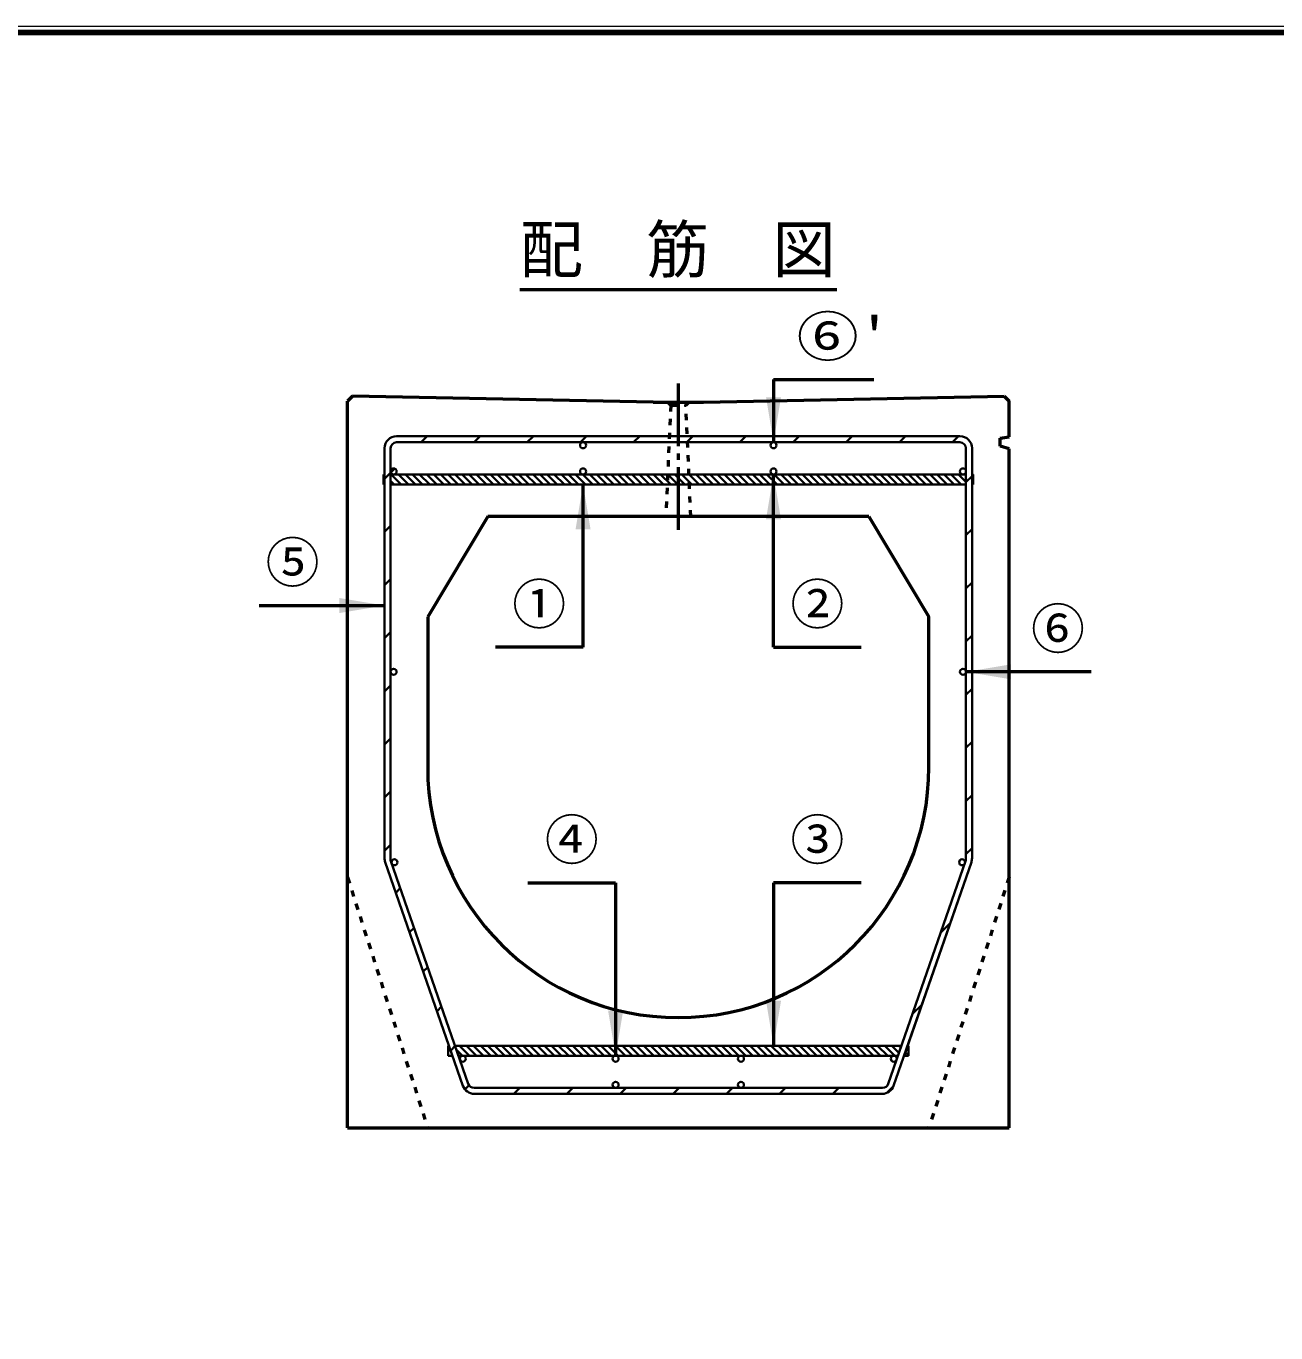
# Model space of a CAD drawing. Units: millimetres, scale not verified. Extents: x 100 to 4105, y 100 to 2870.
# Drawn here: x 1097 to 2095, y 1827 to 2870 of the extents above; entities that cross this region are included whole.
import ezdxf
from ezdxf.enums import TextEntityAlignment as Align

# ---------------------------------------------------------------- set-up
doc = ezdxf.new("R2010")
doc.units = ezdxf.units.MM
doc.header["$LTSCALE"] = 5
doc.linetypes.add('USER1', pattern=[2.2, 1, -1.2])
doc.linetypes.add('USER2', pattern=[13.4, 10, -1.2, 1, -1.2])
doc.layers.add('V-nasSTD', color=7, linetype='Continuous', lineweight=50)
doc.styles.add('ＭＳ ゴシック', font='')
doc.styles.get('ＭＳ ゴシック').set_extended_font_data('MS Gothic')

msp = doc.modelspace()

# ---------------------------------------------------------------- hatches: boundary and pattern name
at = {"layer": 'V-nasSTD'}
for points in [[(1699.746, 2573.867), (1693.746, 2537.867), (1687.746, 2573.867)], [(1535.746, 2468.267), (1541.746, 2504.267), (1547.746, 2468.267)], [(1699.746, 2476.267), (1693.746, 2512.267), (1687.746, 2476.267)], [(1347.346, 2401.586), (1383.346, 2407.586), (1347.346, 2413.586)], [(1883.346, 2348.667), (1847.346, 2354.667), (1883.346, 2360.667)], [(1699.746, 2092.267), (1693.746, 2056.267), (1687.746, 2092.267)], [(1561.746, 2084.267), (1567.746, 2048.267), (1573.746, 2084.267)]]:
    msp.add_hatch(color=256, dxfattribs=at).paths.add_polyline_path(points)

# ---------------------------------------------------------------- linework, layer by layer
at = {"layer": 'V-nasSTD', "lineweight": 100}
msp.add_line((4100, 2865), (105, 2865), dxfattribs=at)
at = {"layer": 'V-nasSTD'}
for p, q in [((1491.343, 2659.886), (1744.149, 2659.886)), ((1693.746, 2587.867), (1773.746, 2587.867)), ((1693.746, 2587.867), (1693.746, 2537.867)), ((1357.787, 2574.686), (1353.746, 2570.686)), ((1353.746, 1990.686), (1353.746, 2570.686)), ((1597.746, 2569.886), (1357.746, 2574.686)), ((1597.746, 2569.886), (1637.746, 2569.886)), ((1637.746, 2569.886), (1877.746, 2574.686)), ((1877.746, 2574.686), (1881.746, 2570.686)), ((1881.746, 2542.286), (1881.746, 2570.686)), ((1874.546, 2541.086), (1881.746, 2542.286)), ((1874.546, 2534.686), (1874.546, 2541.086)), ((1881.746, 2532.686), (1874.546, 2534.686)), ((1881.746, 1990.686), (1881.746, 2532.686)), ((1541.746, 2374.267), (1541.746, 2504.267)), ((1693.746, 2374.267), (1693.746, 2512.267)), ((1465.746, 2478.686), (1417.746, 2398.686)), ((1769.746, 2478.686), (1465.746, 2478.686)), ((1769.746, 2478.686), (1817.746, 2398.686)), ((1283.346, 2407.586), (1383.346, 2407.586)), ((1417.746, 2398.686), (1417.746, 2278.686)), ((1817.746, 2278.686), (1817.746, 2398.686)), ((1541.746, 2374.267), (1471.746, 2374.267)), ((1693.746, 2374.267), (1763.746, 2374.267)), ((1947.346, 2354.667), (1847.346, 2354.667)), ((1497.746, 2186.267), (1567.746, 2186.267)), ((1567.746, 2186.267), (1567.746, 2048.267)), ((1693.746, 2186.267), (1693.746, 2056.267)), ((1763.746, 2186.267), (1693.746, 2186.267)), ((1353.746, 1990.686), (1881.746, 1990.686))]:
    msp.add_line(p, q, dxfattribs=at)
at = {"layer": 'V-nasSTD', "linetype": 'USER2'}
msp.add_line((1617.746, 2584.886), (1617.746, 2463.686), dxfattribs=at)
at = {"layer": 'V-nasSTD', "linetype": 'USER1'}
for p, q in [((1611.746, 2567.486), (1607.746, 2478.686)), ((1611.746, 2567.486), (1609.346, 2569.886)), ((1611.746, 2567.486), (1623.746, 2567.486)), ((1623.746, 2567.486), (1626.146, 2569.886)), ((1627.746, 2478.686), (1623.746, 2567.486)), ((1353.746, 2190.686), (1417.746, 1990.686)), ((1881.746, 2190.686), (1817.746, 1990.686))]:
    msp.add_line(p, q, dxfattribs=at)
at = {"layer": 'V-nasSTD', "lineweight": 35}
for p, q in [((1392.946, 2542.667), (1842.546, 2542.667)), ((1842.546, 2537.867), (1392.946, 2537.867)), ((1392.946, 2537.867), (1842.546, 2537.867)), ((1417.225, 2542.667), (1412.425, 2537.867)), ((1459.651, 2542.667), (1454.851, 2537.867)), ((1502.078, 2542.667), (1497.278, 2537.867)), ((1544.504, 2542.667), (1539.704, 2537.867)), ((1586.93, 2542.667), (1582.13, 2537.867)), ((1629.357, 2542.667), (1624.557, 2537.867)), ((1671.783, 2542.667), (1666.983, 2537.867)), ((1714.21, 2542.667), (1709.41, 2537.867)), ((1756.636, 2542.667), (1751.836, 2537.867)), ((1799.062, 2542.667), (1794.262, 2537.867)), ((1841.489, 2542.667), (1836.689, 2537.867)), ((1383.346, 2533.067), (1383.346, 2205.889)), ((1388.146, 2533.067), (1388.146, 2205.078)), ((1388.146, 2205.078), (1388.146, 2533.067)), ((1847.346, 2205.078), (1847.346, 2533.067)), ((1847.346, 2533.067), (1847.346, 2205.078)), ((1852.146, 2205.889), (1852.146, 2533.067)), ((1388.146, 2513.588), (1383.346, 2508.788)), ((1391.449, 2516.891), (1388.322, 2513.765)), ((1382.546, 2512.267), (1382.546, 2504.267)), ((1383.346, 2512.267), (1382.546, 2512.267)), ((1383.346, 2512.267), (1382.546, 2512.267)), ((1382.546, 2512.267), (1382.546, 2504.267)), ((1382.546, 2507.128), (1383.346, 2506.328)), ((1382.546, 2504.267), (1383.346, 2504.267)), ((1382.546, 2504.267), (1383.346, 2504.267)), ((1383.064, 2512.267), (1383.346, 2511.985)), ((1847.346, 2512.267), (1388.146, 2512.267)), ((1388.146, 2512.267), (1390.546, 2512.267)), ((1388.146, 2507.185), (1391.064, 2504.267)), ((1847.346, 2504.267), (1388.146, 2504.267)), ((1608.898, 2504.267), (1388.146, 2504.267)), ((1388.721, 2512.267), (1396.721, 2504.267)), ((1390.546, 2512.267), (1541.746, 2512.267)), ((1394.378, 2512.267), (1402.378, 2504.267)), ((1400.034, 2512.267), (1408.034, 2504.267)), ((1405.691, 2512.267), (1413.691, 2504.267)), ((1411.348, 2512.267), (1419.348, 2504.267)), ((1417.005, 2512.267), (1425.005, 2504.267)), ((1422.662, 2512.267), (1430.662, 2504.267)), ((1428.319, 2512.267), (1436.319, 2504.267)), ((1433.976, 2512.267), (1441.976, 2504.267)), ((1439.632, 2512.267), (1447.632, 2504.267)), ((1445.289, 2512.267), (1453.289, 2504.267)), ((1450.946, 2512.267), (1458.946, 2504.267)), ((1456.603, 2512.267), (1464.603, 2504.267)), ((1462.26, 2512.267), (1470.26, 2504.267)), ((1467.917, 2512.267), (1475.917, 2504.267)), ((1473.574, 2512.267), (1481.574, 2504.267)), ((1479.23, 2512.267), (1487.23, 2504.267)), ((1484.887, 2512.267), (1492.887, 2504.267)), ((1490.544, 2512.267), (1498.544, 2504.267)), ((1496.201, 2512.267), (1504.201, 2504.267)), ((1501.858, 2512.267), (1509.858, 2504.267)), ((1507.515, 2512.267), (1515.515, 2504.267)), ((1513.172, 2512.267), (1521.172, 2504.267)), ((1518.828, 2512.267), (1526.828, 2504.267)), ((1524.485, 2512.267), (1532.485, 2504.267)), ((1530.142, 2512.267), (1538.142, 2504.267)), ((1535.799, 2512.267), (1543.799, 2504.267)), ((1541.456, 2512.267), (1549.456, 2504.267)), ((1541.746, 2512.267), (1609.259, 2512.267)), ((1547.113, 2512.267), (1555.113, 2504.267)), ((1552.77, 2512.267), (1560.77, 2504.267)), ((1558.426, 2512.267), (1566.426, 2504.267)), ((1564.083, 2512.267), (1572.083, 2504.267)), ((1569.74, 2512.267), (1577.74, 2504.267)), ((1575.397, 2512.267), (1583.397, 2504.267)), ((1581.054, 2512.267), (1589.054, 2504.267)), ((1586.711, 2512.267), (1594.711, 2504.267)), ((1592.368, 2512.267), (1600.368, 2504.267)), ((1598.024, 2512.267), (1606.024, 2504.267)), ((1603.681, 2512.267), (1611.681, 2504.267)), ((1617.746, 2504.267), (1608.898, 2504.267)), ((1609.259, 2512.267), (1617.746, 2512.267)), ((1609.338, 2512.267), (1617.338, 2504.267)), ((1614.995, 2512.267), (1622.995, 2504.267)), ((1617.746, 2512.267), (1626.233, 2512.267)), ((1626.594, 2504.267), (1617.746, 2504.267)), ((1620.652, 2512.267), (1628.652, 2504.267)), ((1626.233, 2512.267), (1693.746, 2512.267)), ((1626.309, 2512.267), (1634.309, 2504.267)), ((1847.346, 2504.267), (1626.594, 2504.267)), ((1631.966, 2512.267), (1639.966, 2504.267)), ((1637.622, 2512.267), (1645.622, 2504.267)), ((1643.279, 2512.267), (1651.279, 2504.267)), ((1648.936, 2512.267), (1656.936, 2504.267)), ((1654.593, 2512.267), (1662.593, 2504.267)), ((1660.25, 2512.267), (1668.25, 2504.267)), ((1665.907, 2512.267), (1673.907, 2504.267)), ((1671.564, 2512.267), (1679.564, 2504.267)), ((1677.22, 2512.267), (1685.22, 2504.267)), ((1682.877, 2512.267), (1690.877, 2504.267)), ((1688.534, 2512.267), (1696.534, 2504.267)), ((1693.746, 2512.267), (1844.946, 2512.267)), ((1694.191, 2512.267), (1702.191, 2504.267)), ((1699.848, 2512.267), (1707.848, 2504.267)), ((1705.505, 2512.267), (1713.505, 2504.267)), ((1711.161, 2512.267), (1719.161, 2504.267)), ((1716.818, 2512.267), (1724.818, 2504.267)), ((1722.475, 2512.267), (1730.475, 2504.267)), ((1728.132, 2512.267), (1736.132, 2504.267)), ((1733.789, 2512.267), (1741.789, 2504.267)), ((1739.446, 2512.267), (1747.446, 2504.267)), ((1745.103, 2512.267), (1753.103, 2504.267)), ((1750.759, 2512.267), (1758.759, 2504.267)), ((1756.416, 2512.267), (1764.416, 2504.267)), ((1762.073, 2512.267), (1770.073, 2504.267)), ((1767.73, 2512.267), (1775.73, 2504.267)), ((1773.387, 2512.267), (1781.387, 2504.267)), ((1779.044, 2512.267), (1787.044, 2504.267)), ((1784.701, 2512.267), (1792.701, 2504.267)), ((1790.357, 2512.267), (1798.357, 2504.267)), ((1796.014, 2512.267), (1804.014, 2504.267)), ((1801.671, 2512.267), (1809.671, 2504.267)), ((1807.328, 2512.267), (1815.328, 2504.267)), ((1812.985, 2512.267), (1820.985, 2504.267)), ((1818.642, 2512.267), (1826.642, 2504.267)), ((1824.299, 2512.267), (1832.299, 2504.267)), ((1829.955, 2512.267), (1837.955, 2504.267)), ((1835.612, 2512.267), (1843.612, 2504.267)), ((1841.269, 2512.267), (1847.346, 2506.191)), ((1844.946, 2512.267), (1847.346, 2512.267)), ((1846.926, 2512.267), (1847.346, 2511.847)), ((1852.146, 2510.898), (1847.346, 2506.098)), ((1852.146, 2512.267), (1852.946, 2512.267)), ((1852.946, 2512.267), (1852.146, 2512.267)), ((1852.146, 2507.047), (1852.946, 2506.247)), ((1852.146, 2504.267), (1852.946, 2504.267)), ((1852.146, 2504.267), (1852.946, 2504.267)), ((1852.583, 2512.267), (1852.946, 2511.904)), ((1852.946, 2512.267), (1852.946, 2504.267)), ((1852.946, 2504.267), (1852.946, 2512.267)), ((1388.146, 2471.162), (1383.346, 2466.362)), ((1847.346, 2463.671), (1852.146, 2468.471)), ((1388.146, 2428.736), (1383.346, 2423.936)), ((1847.346, 2421.245), (1852.146, 2426.045)), ((1388.146, 2386.309), (1383.346, 2381.509)), ((1847.346, 2378.819), (1852.146, 2383.619)), ((1388.146, 2343.883), (1383.346, 2339.083)), ((1847.346, 2336.392), (1852.146, 2341.192)), ((1388.146, 2301.456), (1383.346, 2296.656)), ((1847.346, 2293.966), (1852.146, 2298.766)), ((1388.146, 2259.03), (1383.346, 2254.23)), ((1847.346, 2251.539), (1852.146, 2256.339)), ((1388.146, 2216.604), (1383.346, 2211.804)), ((1847.346, 2209.113), (1852.146, 2213.913)), ((1445.939, 2024.313), (1383.879, 2202.735)), ((1388.412, 2203.501), (1450.19, 2025.89)), ((1450.19, 2025.89), (1388.412, 2203.501)), ((1847.079, 2203.501), (1785.302, 2025.89)), ((1847.079, 2203.501), (1785.302, 2025.89)), ((1789.553, 2024.313), (1851.613, 2202.735)), ((1797.885, 2048.267), (1851.613, 2202.735)), ((1851.613, 2202.735), (1800.668, 2056.267)), ((1842.85, 2204.617), (1842.3, 2204.067)), ((1395.911, 2181.942), (1392.35, 2178.381)), ((1406.86, 2150.465), (1403.299, 2146.903)), ((1827.303, 2146.644), (1834.663, 2154.004)), ((1417.809, 2118.987), (1414.247, 2115.426)), ((1428.757, 2087.509), (1425.196, 2083.948)), ((1804.675, 2081.59), (1812.035, 2088.95)), ((1434.024, 2056.267), (1434.824, 2056.267)), ((1434.024, 2056.267), (1434.024, 2048.267)), ((1434.824, 2056.267), (1434.024, 2056.267)), ((1434.024, 2056.267), (1434.024, 2048.267)), ((1436.145, 2052.47), (1439.706, 2056.032)), ((1439.624, 2056.267), (1795.868, 2056.267)), ((1795.868, 2056.267), (1439.624, 2056.267)), ((1443.084, 2056.267), (1451.084, 2048.267)), ((1448.741, 2056.267), (1456.741, 2048.267)), ((1454.398, 2056.267), (1462.398, 2048.267)), ((1460.055, 2056.267), (1468.055, 2048.267)), ((1465.712, 2056.267), (1473.712, 2048.267)), ((1471.368, 2056.267), (1479.368, 2048.267)), ((1477.025, 2056.267), (1485.025, 2048.267)), ((1482.682, 2056.267), (1490.682, 2048.267)), ((1488.339, 2056.267), (1496.339, 2048.267)), ((1493.996, 2056.267), (1501.996, 2048.267)), ((1499.653, 2056.267), (1507.653, 2048.267)), ((1505.31, 2056.267), (1513.31, 2048.267)), ((1510.966, 2056.267), (1518.966, 2048.267)), ((1516.623, 2056.267), (1524.623, 2048.267)), ((1522.28, 2056.267), (1530.28, 2048.267)), ((1527.937, 2056.267), (1535.937, 2048.267)), ((1533.594, 2056.267), (1541.594, 2048.267)), ((1539.251, 2056.267), (1547.251, 2048.267)), ((1544.908, 2056.267), (1552.908, 2048.267)), ((1550.564, 2056.267), (1558.564, 2048.267)), ((1556.221, 2056.267), (1564.221, 2048.267)), ((1561.878, 2056.267), (1569.878, 2048.267)), ((1567.535, 2056.267), (1575.535, 2048.267)), ((1573.192, 2056.267), (1581.192, 2048.267)), ((1578.849, 2056.267), (1586.849, 2048.267)), ((1584.505, 2056.267), (1592.505, 2048.267)), ((1590.162, 2056.267), (1598.162, 2048.267)), ((1595.819, 2056.267), (1603.819, 2048.267)), ((1601.476, 2056.267), (1609.476, 2048.267)), ((1607.133, 2056.267), (1615.133, 2048.267)), ((1612.79, 2056.267), (1620.79, 2048.267)), ((1618.447, 2056.267), (1626.447, 2048.267)), ((1624.103, 2056.267), (1632.103, 2048.267)), ((1629.76, 2056.267), (1637.76, 2048.267)), ((1635.417, 2056.267), (1643.417, 2048.267)), ((1641.074, 2056.267), (1649.074, 2048.267)), ((1646.731, 2056.267), (1654.731, 2048.267)), ((1652.388, 2056.267), (1660.388, 2048.267)), ((1658.045, 2056.267), (1666.045, 2048.267)), ((1663.701, 2056.267), (1671.701, 2048.267)), ((1669.358, 2056.267), (1677.358, 2048.267)), ((1675.015, 2056.267), (1683.015, 2048.267)), ((1680.672, 2056.267), (1688.672, 2048.267)), ((1686.329, 2056.267), (1694.329, 2048.267)), ((1691.986, 2056.267), (1699.986, 2048.267)), ((1697.643, 2056.267), (1705.643, 2048.267)), ((1703.299, 2056.267), (1711.299, 2048.267)), ((1708.956, 2056.267), (1716.956, 2048.267)), ((1714.613, 2056.267), (1722.613, 2048.267)), ((1720.27, 2056.267), (1728.27, 2048.267)), ((1725.927, 2056.267), (1733.927, 2048.267)), ((1731.584, 2056.267), (1739.584, 2048.267)), ((1737.241, 2056.267), (1745.241, 2048.267)), ((1742.897, 2056.267), (1750.897, 2048.267)), ((1748.554, 2056.267), (1756.554, 2048.267)), ((1754.211, 2056.267), (1762.211, 2048.267)), ((1759.868, 2056.267), (1767.868, 2048.267)), ((1765.525, 2056.267), (1773.525, 2048.267)), ((1771.182, 2056.267), (1779.182, 2048.267)), ((1776.839, 2056.267), (1784.839, 2048.267)), ((1782.495, 2056.267), (1790.495, 2048.267)), ((1788.152, 2056.267), (1793.877, 2050.543)), ((1793.809, 2056.267), (1795.336, 2054.74)), ((1800.358, 2055.376), (1801.468, 2054.266)), ((1800.668, 2056.267), (1801.468, 2056.267)), ((1800.668, 2056.267), (1801.468, 2056.267)), ((1801.468, 2056.267), (1801.468, 2048.267)), ((1801.468, 2056.267), (1801.468, 2048.267)), ((1434.024, 2054.014), (1436.453, 2051.585)), ((1434.024, 2048.357), (1434.114, 2048.267)), ((1434.024, 2048.267), (1437.607, 2048.267)), ((1434.024, 2048.267), (1437.607, 2048.267)), ((1440.796, 2052.899), (1445.427, 2048.267)), ((1442.407, 2048.267), (1793.085, 2048.267)), ((1442.407, 2048.267), (1445.782, 2048.267)), ((1445.782, 2048.267), (1567.746, 2048.267)), ((1567.746, 2048.267), (1667.746, 2048.267)), ((1667.746, 2048.267), (1789.709, 2048.267)), ((1789.709, 2048.267), (1793.085, 2048.267)), ((1801.468, 2048.267), (1797.885, 2048.267)), ((1801.468, 2048.267), (1797.885, 2048.267)), ((1798.898, 2051.179), (1801.468, 2048.609)), ((1447.537, 2021.436), (1450.801, 2024.7)), ((1784.076, 2018.564), (1789.39, 2023.878)), ((1454.724, 2022.667), (1780.768, 2022.667)), ((1780.768, 2022.667), (1454.724, 2022.667)), ((1455.006, 2017.867), (1780.486, 2017.867)), ((1486.395, 2017.867), (1491.195, 2022.667)), ((1528.821, 2017.867), (1533.621, 2022.667)), ((1571.247, 2017.867), (1576.047, 2022.667)), ((1613.674, 2017.867), (1618.474, 2022.667)), ((1656.1, 2017.867), (1660.9, 2022.667)), ((1698.527, 2017.867), (1703.327, 2022.667)), ((1740.953, 2017.867), (1745.753, 2022.667))]:
    msp.add_line(p, q, dxfattribs=at)
at = {"layer": 'V-nasSTD', "lineweight": 13}
msp.add_lwpolyline([(100, 100), (100, 2870), (4105, 2870), (4105, 100)], close=True, dxfattribs=at)
at = {"layer": 'V-nasSTD', "lineweight": 35}
for centre in [(1541.746, 2535.467), (1693.746, 2535.467), (1390.546, 2514.667), (1541.746, 2514.667), (1693.746, 2514.667), (1844.946, 2514.667), (1390.546, 2354.667), (1844.946, 2354.667), (1391.243, 2202.667), (1844.249, 2202.667), (1445.782, 2045.867), (1567.746, 2045.867), (1667.746, 2045.867), (1789.709, 2045.867), (1567.746, 2025.067), (1667.746, 2025.067)]:
    msp.add_circle(centre, 2.4, dxfattribs=at)
for centre, radius, start, end in [((1392.946, 2533.067), 9.6, 90, 180), ((1392.946, 2533.067), 4.8, 90, 180), ((1392.946, 2533.067), 4.8, 90, 180), ((1842.546, 2533.067), 9.6, 0, 90), ((1842.546, 2533.067), 4.8, 0, 90), ((1842.546, 2533.067), 4.8, 0, 90), ((1392.946, 2205.889), 9.6, 180, 199.17901), ((1392.946, 2205.078), 4.8, 180, 199.17901), ((1392.946, 2205.078), 4.8, 180, 199.17902), ((1842.546, 2205.078), 4.8, 340.82099, 0), ((1842.546, 2205.078), 4.8, 340.82099, 0), ((1842.546, 2205.889), 9.6, 340.82099, 0), ((1455.006, 2027.467), 9.6, 199.17901, 270), ((1454.724, 2027.467), 4.8, 199.17901, 270), ((1454.724, 2027.467), 4.8, 199.17901, 270), ((1780.486, 2027.467), 9.6, 270, 340.82099), ((1780.768, 2027.467), 4.8, 270, 340.82099), ((1780.768, 2027.467), 4.8, 270, 340.82101)]:
    msp.add_arc(centre, radius, start, end, dxfattribs=at)
at = {"layer": 'V-nasSTD'}
msp.add_arc((1617.746, 2278.686), 200, 180, 0, dxfattribs=at)

# ---------------------------------------------------------------- texts
at = {"layer": 'V-nasSTD', "style": 'ＭＳ ゴシック'}
for s, height, p in [('配\u3000筋\u3000図', 36.95, (1491.343, 2710.286)), ('⑤', 31.67, (1288.346, 2457.786)), ('①', 31.67, (1485.146, 2424.467)), ('②', 31.67, (1707.146, 2424.467)), ('⑥', 31.67, (1899.146, 2404.867)), ('④', 31.67, (1511.146, 2236.467)), ('③', 31.67, (1707.146, 2236.467))]:
    msp.add_text(s, height=height, dxfattribs=at).set_placement(p, align=Align.TOP_LEFT)
at = {"layer": 'V-nasSTD', "style": 'ＭＳ ゴシック', "width": 1.15}
msp.add_text("⑥'", height=31.67, dxfattribs=at).set_placement((1712.146, 2638.067), align=Align.TOP_LEFT)

doc.saveas('drawing.dxf')
